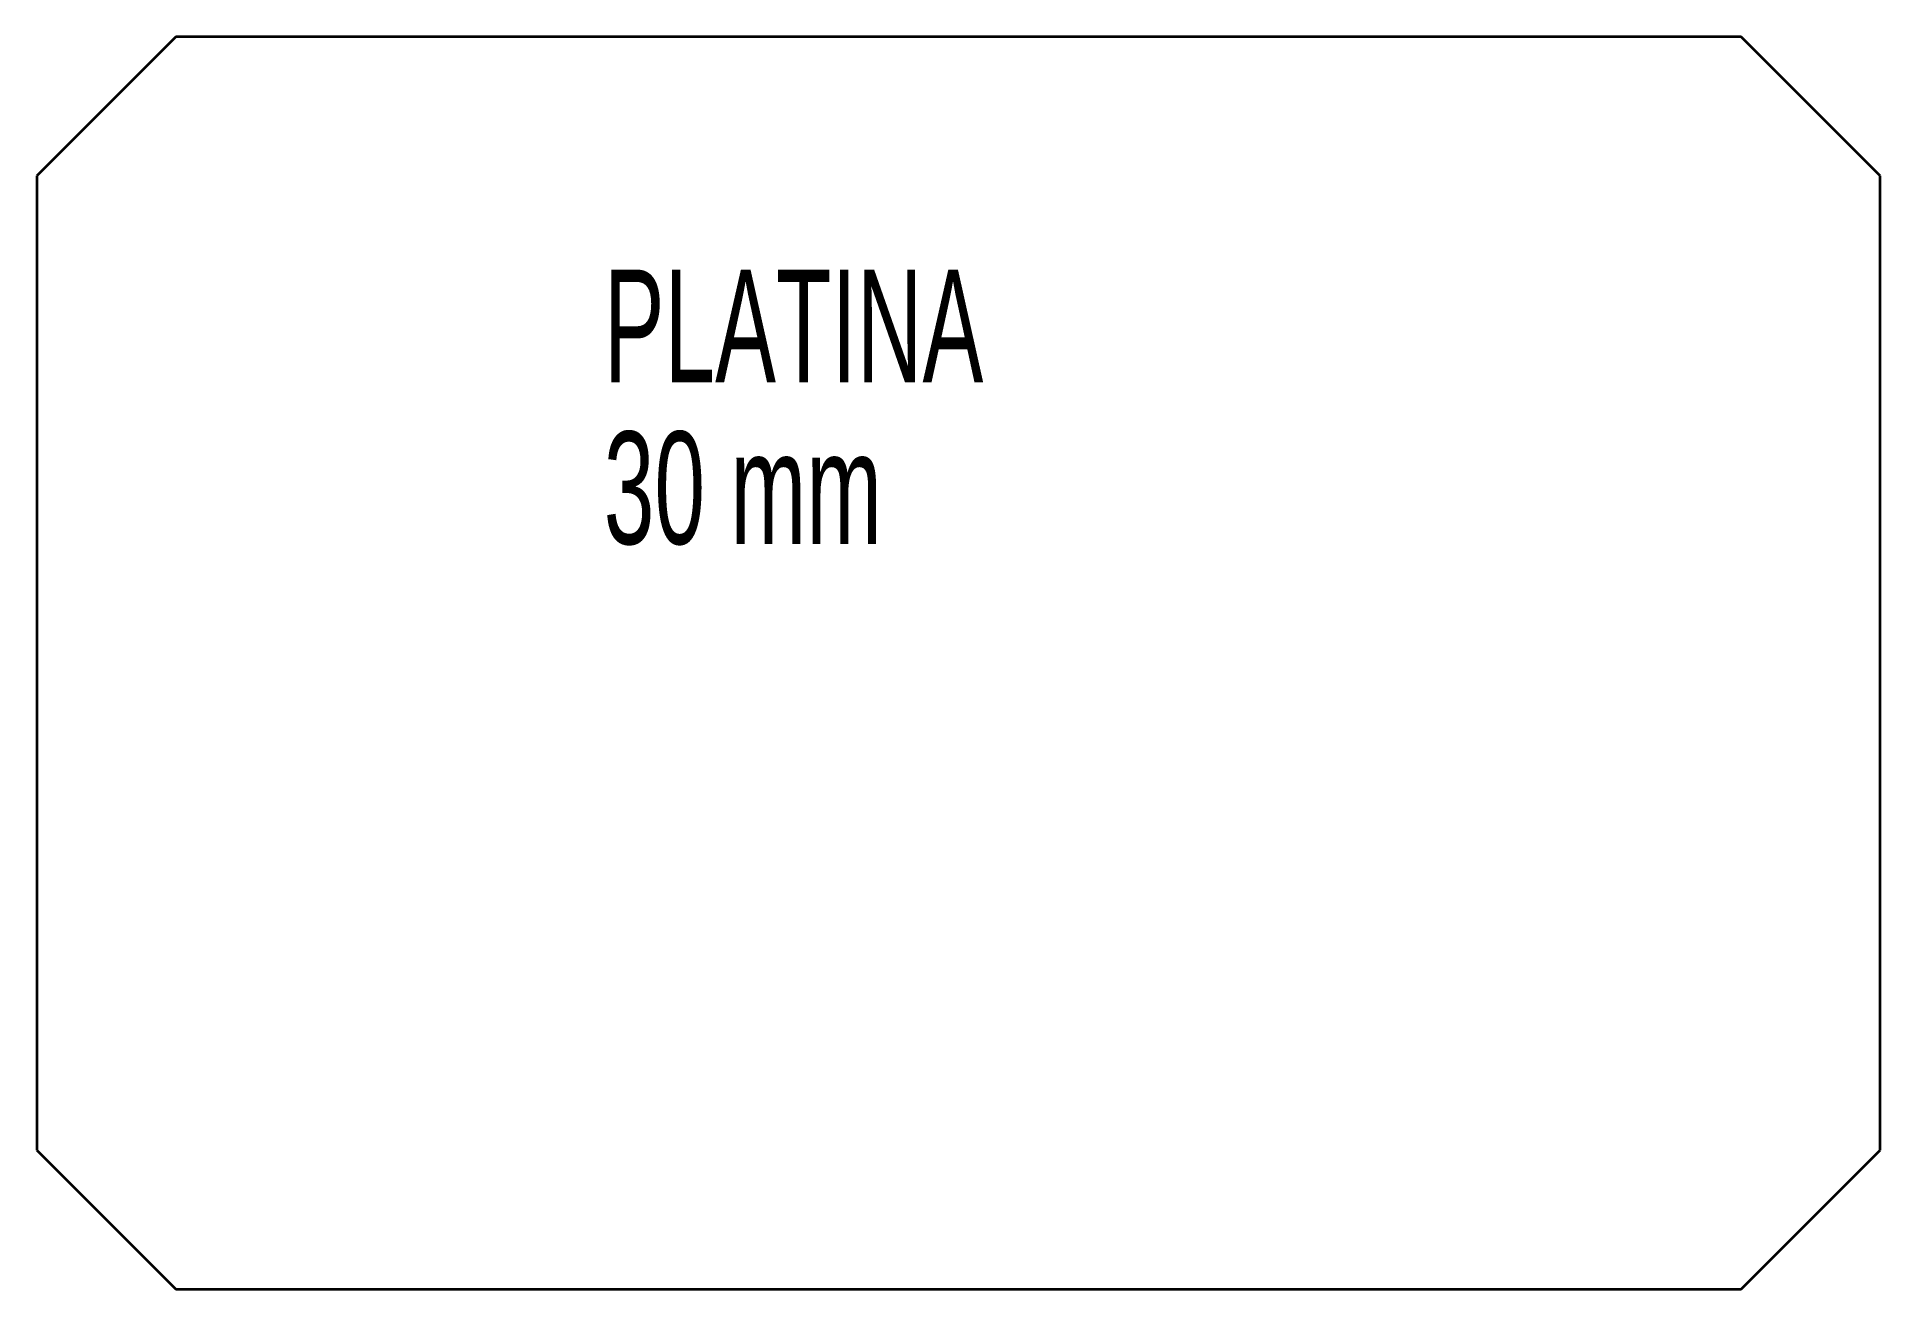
# Model space of a CAD drawing. Header units: millimetres. Extents: x -163 to -7, y 61 to 167.
import ezdxf

# ---------------------------------------------------------------- set-up
doc = ezdxf.new("R2010")
doc.units = ezdxf.units.MM
doc.styles.add('SLDTEXTSTYLE0', font='TXT', dxfattribs={"width": 0.605})

# ---------------------------------------------------------------- blocks, each defined once
blk = doc.blocks.new('SW_NOTE_0')
at = {"color": 0, "linetype": 'Continuous', "lineweight": 0, "char_height": 9.525, "attachment_point": 1, "style": 'SLDTEXTSTYLE0'}
for s, insert in [('PLATINA', (0, 12.28)), ('30 mm', (0, -1.42))]:
    blk.add_mtext(s, dxfattribs=dict(at, insert=insert))

msp = doc.modelspace()

# ---------------------------------------------------------------- linework, layer by layer
at = {"color": 7, "linetype": 'Continuous', "lineweight": 35}
for p, q in [((-151.43, 166.63), (-163.19, 154.87)), ((-18.95, 166.63), (-151.43, 166.63)), ((-7.19, 154.87), (-18.95, 166.63)), ((-163.19, 154.87), (-163.19, 72.38)), ((-7.19, 72.38), (-7.19, 154.87)), ((-163.19, 72.38), (-151.43, 60.63)), ((-18.95, 60.63), (-7.19, 72.38)), ((-151.43, 60.63), (-18.95, 60.63))]:
    msp.add_line(p, q, dxfattribs=at)

# ---------------------------------------------------------------- block references
at = {"color": 7, "linetype": 'Continuous', "lineweight": 0}
msp.add_blockref('SW_NOTE_0', (-115.21, 134.64), dxfattribs=at)

doc.saveas('drawing.dxf')
